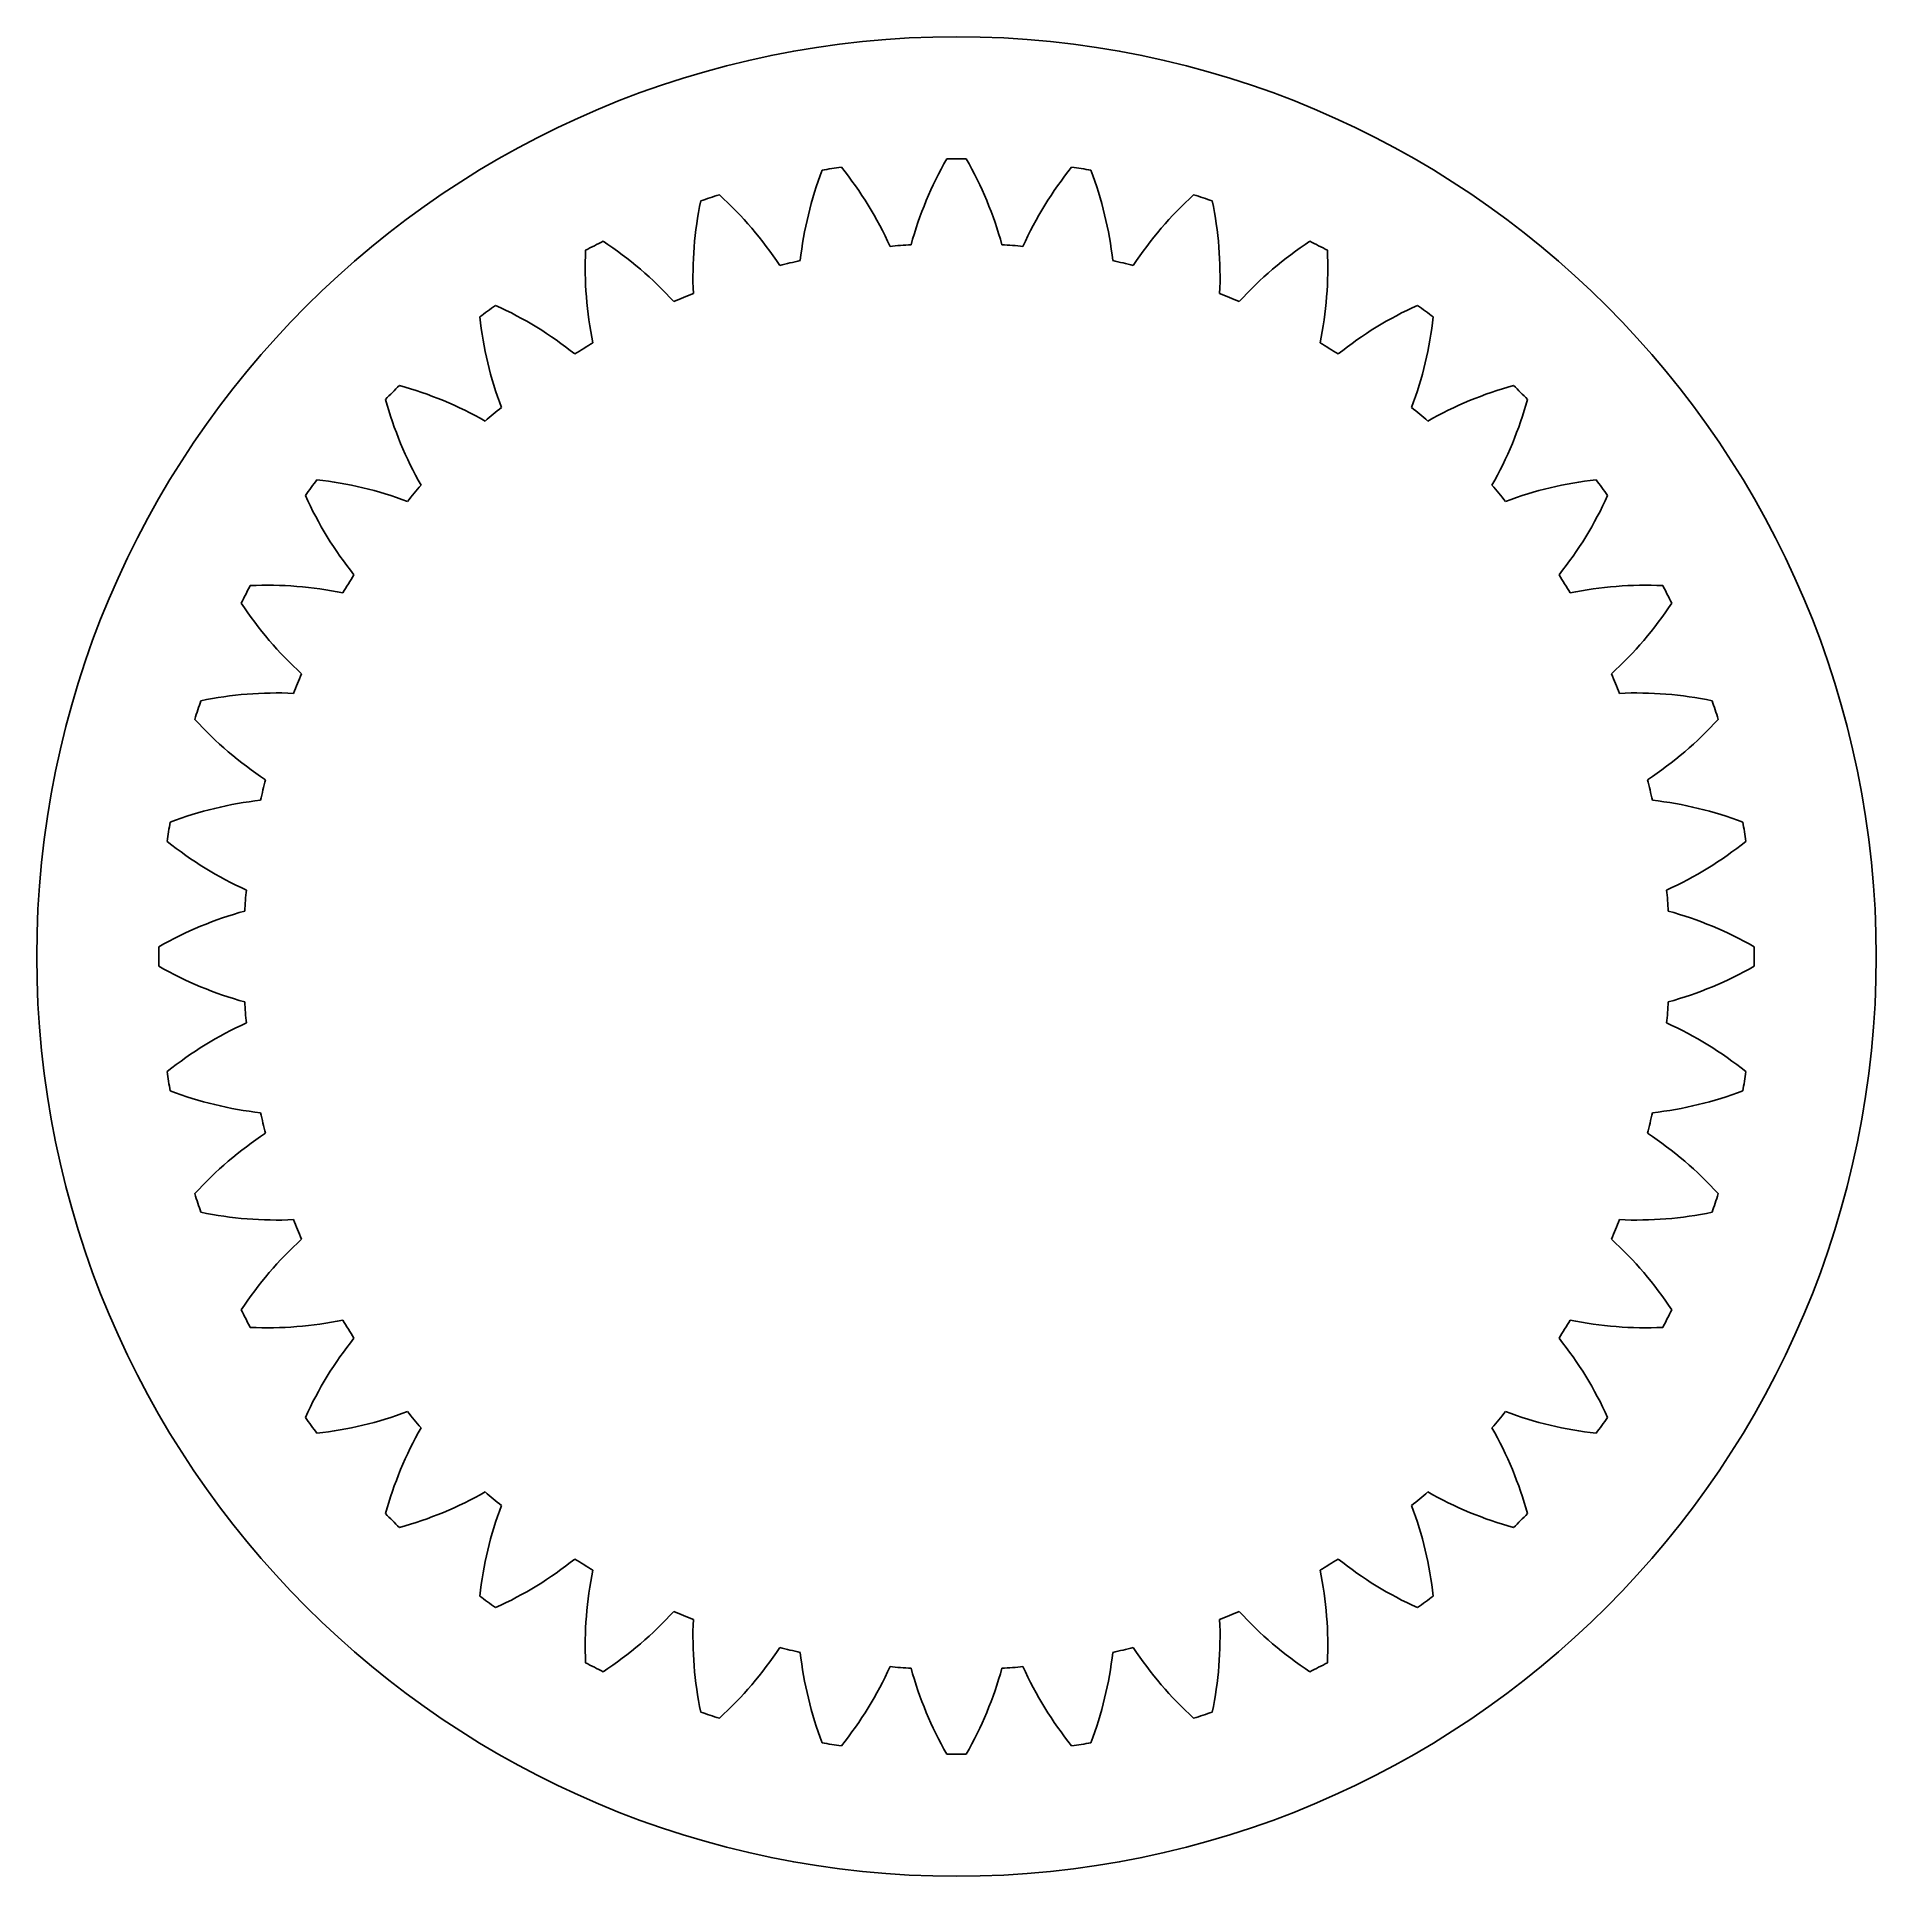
# Model space of a CAD drawing. Header units: millimetres. Extents: x -49 to 49, y -49 to 49.
import ezdxf

# ---------------------------------------------------------------- set-up
doc = ezdxf.new("R2010")
doc.units = ezdxf.units.MM

msp = doc.modelspace()

# ---------------------------------------------------------------- linework, layer by layer
at = {"color": 7, "linetype": 'Continuous', "lineweight": 25}
msp.add_circle((0, 0), 49, dxfattribs=at)
for centre, radius, start, end in [((16.86, 32.607), 20, 150.3593, 164.58475), ((0, 0), 42.501, 89.29556, 90.70444), ((-16.86, 32.607), 20, 15.41525, 29.6407), ((11.552, 34.843), 20, 159.3593, 173.58475), ((0, 0), 42.501, 98.29556, 99.70444), ((-21.754, 29.568), 20, 24.41525, 38.6407), ((21.754, 29.568), 20, 141.3593, 155.58475), ((0, 0), 42.501, 80.29556, 81.70444), ((-11.552, 34.843), 20, 6.41525, 20.6407), ((5.959, 36.221), 20, 168.3593, 182.58475), ((0, 0), 42.501, 107.29556, 108.70444), ((-26.111, 25.801), 20, 33.41525, 47.6407), ((26.111, 25.801), 20, 132.3593, 146.58475), ((0, 0), 42.501, 71.29556, 72.70444), ((-5.959, 36.221), 20, 357.41525, 11.6407), ((0.22, 36.707), 20, 177.3593, 191.58475), ((0, 0), 42.501, 116.29556, 117.70444), ((-29.826, 21.398), 20, 42.41525, 56.6407), ((0, 0), 38, 93.65152, 95.34848), ((0, 0), 38, 84.65152, 86.34848), ((29.826, 21.398), 20, 123.3593, 137.58475), ((0, 0), 42.501, 62.29556, 63.70444), ((-0.22, 36.707), 20, 348.41525, 2.6407), ((0, 0), 38, 102.65152, 104.34848), ((0, 0), 38, 75.65152, 77.34848), ((0, 0), 38, 111.65152, 113.34848), ((0, 0), 38, 66.65152, 68.34848), ((0, 0), 42.501, 125.29556, 126.70444), ((-32.806, 16.469), 20, 51.41525, 65.6407), ((32.806, 16.469), 20, 114.3593, 128.58475), ((0, 0), 42.501, 53.29556, 54.70444), ((-5.525, 36.29), 20, 186.3593, 200.58475), ((5.525, 36.29), 20, 339.41525, 353.6407), ((0, 0), 38, 120.65152, 122.34848), ((0, 0), 38, 57.65152, 59.34848), ((0, 0), 42.501, 134.29556, 135.70444), ((-34.978, 11.134), 20, 60.41525, 74.6407), ((34.978, 11.134), 20, 105.3593, 119.58475), ((0, 0), 42.501, 44.29556, 45.70444), ((-11.134, 34.978), 20, 195.3593, 209.58475), ((11.134, 34.978), 20, 330.41525, 344.6407), ((0, 0), 38, 129.65152, 131.34848), ((0, 0), 38, 48.65152, 50.34848), ((0, 0), 42.501, 143.29556, 144.70444), ((-16.469, 32.806), 20, 204.3593, 218.58475), ((-36.29, 5.525), 20, 69.41525, 83.6407), ((0, 0), 38, 138.65152, 140.34848), ((0, 0), 38, 39.65152, 41.34848), ((36.29, 5.525), 20, 96.3593, 110.58475), ((16.469, 32.806), 20, 321.41525, 335.6407), ((0, 0), 42.501, 35.29556, 36.70444), ((0, 0), 42.501, 152.29556, 153.70444), ((-36.707, -0.22), 20, 78.41525, 92.6407), ((0, 0), 38, 147.65152, 149.34848), ((0, 0), 38, 30.65152, 32.34848), ((36.707, -0.22), 20, 87.3593, 101.58475), ((0, 0), 42.501, 26.29556, 27.70444), ((-21.398, 29.826), 20, 213.3593, 227.58475), ((21.398, 29.826), 20, 312.41525, 326.6407), ((0, 0), 38, 156.65152, 158.34848), ((0, 0), 38, 21.65152, 23.34848), ((-36.221, -5.959), 20, 87.41525, 101.6407), ((36.221, -5.959), 20, 78.3593, 92.58475), ((0, 0), 42.501, 161.29556, 162.70444), ((0, 0), 42.501, 17.29556, 18.70444), ((-25.801, 26.111), 20, 222.3593, 236.58475), ((25.801, 26.111), 20, 303.41525, 317.6407), ((0, 0), 38, 165.65152, 167.34848), ((0, 0), 38, 12.65152, 14.34848), ((-34.843, -11.552), 20, 96.41525, 110.6407), ((34.843, -11.552), 20, 69.3593, 83.58475), ((0, 0), 42.501, 170.29556, 171.70444), ((0, 0), 42.501, 8.29556, 9.70444), ((-29.568, 21.754), 20, 231.3593, 245.58475), ((29.568, 21.754), 20, 294.41525, 308.6407), ((0, 0), 38, 174.65152, 176.34848), ((0, 0), 38, 3.65152, 5.34848), ((-32.607, -16.86), 20, 105.41525, 119.6407), ((32.607, -16.86), 20, 60.3593, 74.58475), ((0, 0), 42.501, 179.29556, 180.70444), ((0, 0), 42.501, 359.29556, 0.70444), ((-32.607, 16.86), 20, 240.3593, 254.58475), ((32.607, 16.86), 20, 285.41525, 299.6407), ((0, 0), 38, 183.65152, 185.34848), ((0, 0), 38, 354.65152, 356.34848), ((-29.568, -21.754), 20, 114.41525, 128.6407), ((29.568, -21.754), 20, 51.3593, 65.58475), ((0, 0), 42.501, 188.29556, 189.70444), ((0, 0), 42.501, 350.29556, 351.70444), ((-34.843, 11.552), 20, 249.3593, 263.58475), ((34.843, 11.552), 20, 276.41525, 290.6407), ((0, 0), 38, 192.65152, 194.34848), ((0, 0), 38, 345.65152, 347.34848), ((-25.801, -26.111), 20, 123.41525, 137.6407), ((25.801, -26.111), 20, 42.3593, 56.58475), ((0, 0), 42.501, 197.29556, 198.70444), ((0, 0), 42.501, 341.29556, 342.70444), ((-36.221, 5.959), 20, 258.3593, 272.58475), ((36.221, 5.959), 20, 267.41525, 281.6407), ((0, 0), 38, 201.65152, 203.34848), ((0, 0), 38, 336.65152, 338.34848), ((-21.398, -29.826), 20, 132.41525, 146.6407), ((21.398, -29.826), 20, 33.3593, 47.58475), ((0, 0), 42.501, 206.29556, 207.70444), ((-36.707, 0.22), 20, 267.3593, 281.58475), ((0, 0), 38, 210.65152, 212.34848), ((0, 0), 38, 327.65152, 329.34848), ((36.707, 0.22), 20, 258.41525, 272.6407), ((0, 0), 42.501, 332.29556, 333.70444), ((-16.469, -32.806), 20, 141.41525, 155.6407), ((16.469, -32.806), 20, 24.3593, 38.58475), ((-36.29, -5.525), 20, 276.3593, 290.58475), ((0, 0), 38, 219.65152, 221.34848), ((0, 0), 38, 318.65152, 320.34848), ((36.29, -5.525), 20, 249.41525, 263.6407), ((0, 0), 42.501, 215.29556, 216.70444), ((-11.134, -34.978), 20, 150.41525, 164.6407), ((11.134, -34.978), 20, 15.3593, 29.58475), ((0, 0), 42.501, 323.29556, 324.70444), ((-34.978, -11.134), 20, 285.3593, 299.58475), ((-5.525, -36.29), 20, 159.41525, 173.6407), ((0, 0), 38, 228.65152, 230.34848), ((0, 0), 38, 309.65152, 311.34848), ((5.525, -36.29), 20, 6.3593, 20.58475), ((34.978, -11.134), 20, 240.41525, 254.6407), ((0, 0), 42.501, 224.29556, 225.70444), ((0, 0), 42.501, 314.29556, 315.70444), ((-32.806, -16.469), 20, 294.3593, 308.58475), ((0, 0), 38, 237.65152, 239.34848), ((0, 0), 38, 300.65152, 302.34848), ((32.806, -16.469), 20, 231.41525, 245.6407), ((0.22, -36.707), 20, 168.41525, 182.6407), ((-0.22, -36.707), 20, 357.3593, 11.58475), ((0, 0), 42.501, 233.29556, 234.70444), ((0, 0), 42.501, 305.29556, 306.70444), ((-29.826, -21.398), 20, 303.3593, 317.58475), ((0, 0), 38, 246.65152, 248.34848), ((0, 0), 38, 291.65152, 293.34848), ((29.826, -21.398), 20, 222.41525, 236.6407), ((5.959, -36.221), 20, 177.41525, 191.6407), ((-5.959, -36.221), 20, 348.3593, 2.58475), ((-26.111, -25.801), 20, 312.3593, 326.58475), ((0, 0), 38, 255.65152, 257.34848), ((11.552, -34.843), 20, 186.41525, 200.6407), ((-11.552, -34.843), 20, 339.3593, 353.58475), ((0, 0), 38, 282.65152, 284.34848), ((26.111, -25.801), 20, 213.41525, 227.6407), ((0, 0), 42.501, 242.29556, 243.70444), ((-21.754, -29.568), 20, 321.3593, 335.58475), ((0, 0), 38, 264.65152, 266.34848), ((16.86, -32.607), 20, 195.41525, 209.6407), ((-16.86, -32.607), 20, 330.3593, 344.58475), ((0, 0), 38, 273.65152, 275.34848), ((21.754, -29.568), 20, 204.41525, 218.6407), ((0, 0), 42.501, 296.29556, 297.70444), ((0, 0), 42.501, 251.29556, 252.70444), ((0, 0), 42.501, 287.29556, 288.70444), ((0, 0), 42.501, 260.29556, 261.70444), ((0, 0), 42.501, 278.29556, 279.70444), ((0, 0), 42.501, 269.29556, 270.70444)]:
    msp.add_arc(centre, radius, start, end, dxfattribs=at)

doc.saveas('drawing.dxf')
